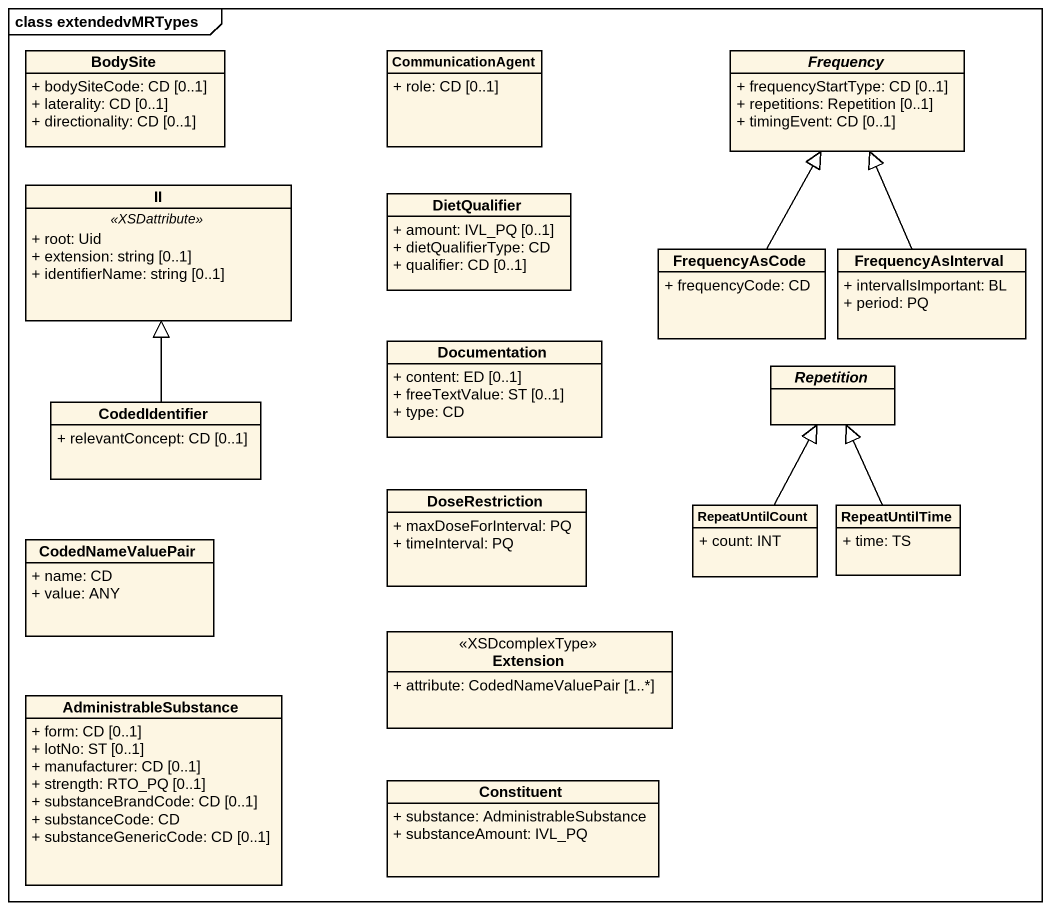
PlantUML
@startuml
mainframe class extendedvMRTypes
hide circle
hide empty members
skinparam classAttributeIconSize 0
class BodySite {
  + bodySiteCode: CD [0..1]
  + laterality: CD [0..1]
  + directionality: CD [0..1]
}
class CommunicationAgent {
  + role: CD [0..1]
}
abstract class Frequency {
  + frequencyStartType: CD [0..1]
  + repetitions: Repetition [0..1]
  + timingEvent: CD [0..1]
}
class II {
  .. <<XSDattribute>> ..
  + root: Uid
  + extension: string [0..1]
  + identifierName: string [0..1]
}
class DietQualifier {
  + amount: IVL_PQ [0..1]
  + dietQualifierType: CD
  + qualifier: CD [0..1]
}
class FrequencyAsCode {
  + frequencyCode: CD
}
class FrequencyAsInterval {
  + intervalIsImportant: BL
  + period: PQ
}
class Documentation {
  + content: ED [0..1]
  + freeTextValue: ST [0..1]
  + type: CD
}
abstract class Repetition
class CodedIdentifier {
  + relevantConcept: CD [0..1]
}
class DoseRestriction {
  + maxDoseForInterval: PQ
  + timeInterval: PQ
}
class CodedNameValuePair {
  + name: CD
  + value: ANY
}
class RepeatUntilCount {
  + count: INT
}
class RepeatUntilTime {
  + time: TS
}
class Extension <<XSDcomplexType>> {
  + attribute: CodedNameValuePair [1..*]
}
class AdministrableSubstance {
  + form: CD [0..1]
  + lotNo: ST [0..1]
  + manufacturer: CD [0..1]
  + strength: RTO_PQ [0..1]
  + substanceBrandCode: CD [0..1]
  + substanceCode: CD
  + substanceGenericCode: CD [0..1]
}
class Constituent {
  + substance: AdministrableSubstance
  + substanceAmount: IVL_PQ
}
FrequencyAsCode -up-|> Frequency
FrequencyAsInterval -up-|> Frequency
CodedIdentifier -up-|> II
RepeatUntilCount -up-|> Repetition
RepeatUntilTime -up-|> Repetition
@enduml
